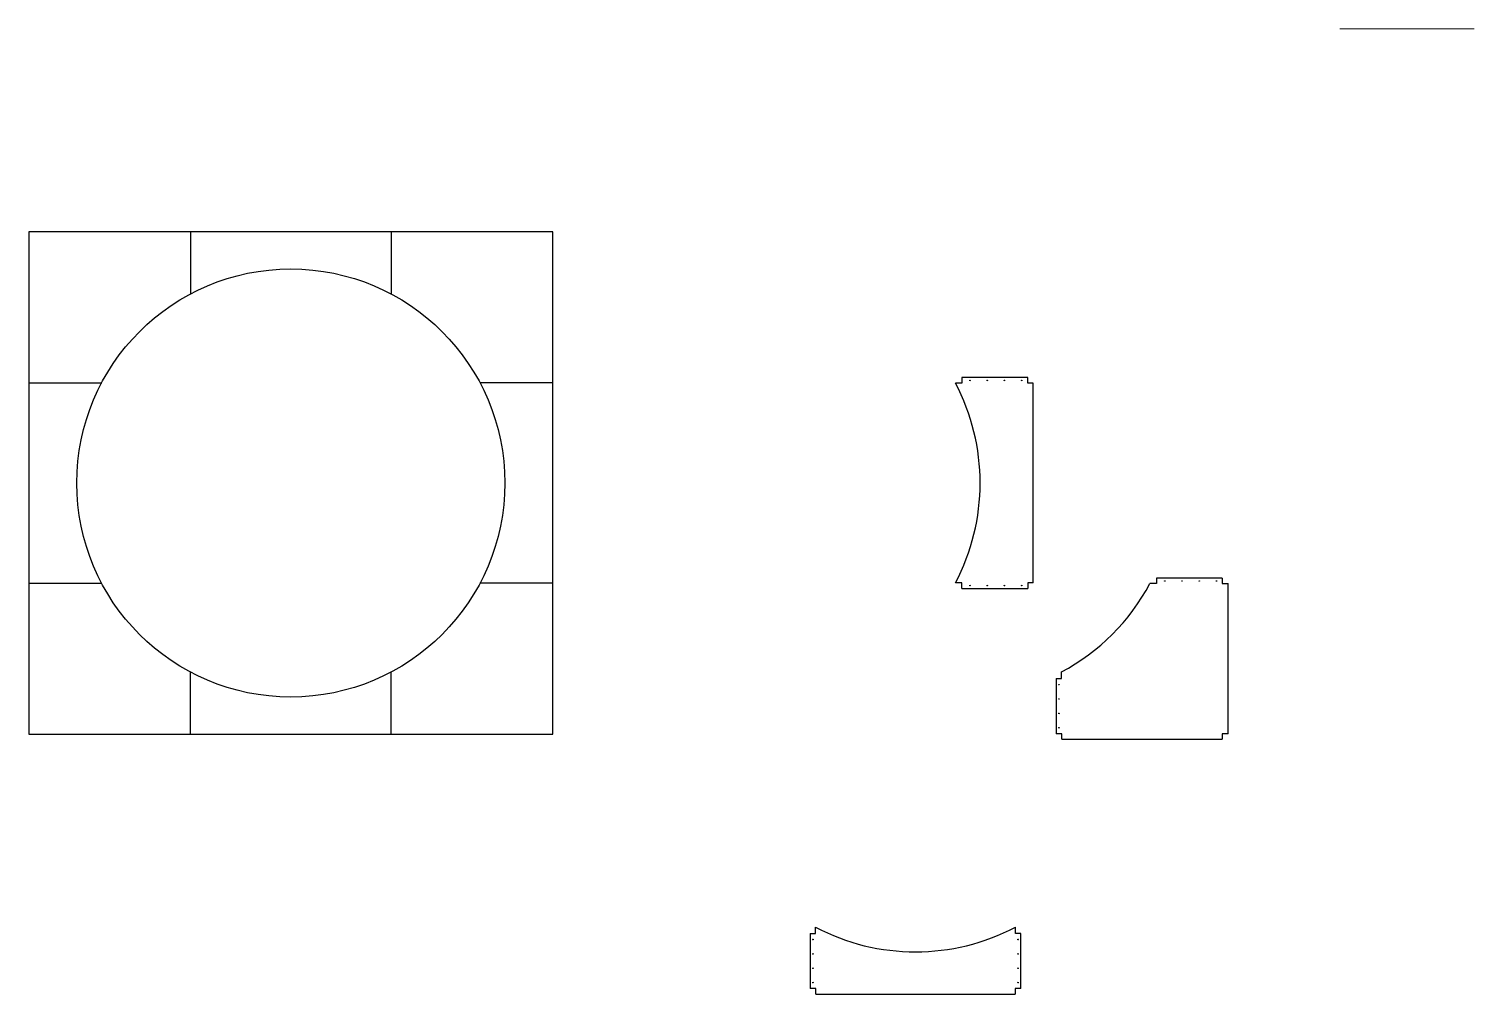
# Model space of a CAD drawing. Header units: millimetres. Extents: x -28127 to -14224, y -2667 to 12466.
# Drawn here: x -26408 to -16348, y -2667 to 4052 of the extents above; entities that cross this region are included whole.
import ezdxf

# ---------------------------------------------------------------- set-up
doc = ezdxf.new("R2010")
doc.units = ezdxf.units.MM
doc.header["$LTSCALE"] = 10
doc.linetypes.add('SLD-Solid', pattern=[0])

msp = doc.modelspace()

# ---------------------------------------------------------------- linework, layer by layer
at = {"linetype": 'SLD-Solid', "lineweight": 0}
msp.add_line((-16348.3, 4052.5), (-17284, 4052.5), dxfattribs=at)
at = {"color": 0}
for p, q in [((-25282.9, 2639.1), (-25282.9, 2207.5)), ((-23886.9, 2639.1), (-23886.9, 2207.5)), ((-26407.9, 1589.1), (-25901.3, 1589.1)), ((-22761.9, 1589.1), (-23268.5, 1589.1)), ((-26407.9, 193.1), (-25901.3, 193.1)), ((-22761.9, 193.1), (-23268.5, 193.1)), ((-25282.9, -856.9), (-25282.9, -425.3)), ((-23886.9, -856.9), (-23886.9, -425.3))]:
    msp.add_line(p, q, dxfattribs=at)
at = {"color": 1}
for p, q in [((-19455.4, 1625.1), (-19913.9, 1625.1)), ((-19913.9, 1625.1), (-19913.9, 1587.1)), ((-19455.4, 1585.1), (-19455.4, 1625.1)), ((-19913.9, 1587.1), (-19958.9, 1587.1)), ((-19417.4, 1585.1), (-19455.4, 1585.1)), ((-19417.4, 197.1), (-19417.4, 1585.1)), ((-18101.2, 229.1), (-18559.8, 229.1)), ((-18559.8, 229.1), (-18559.8, 191.1)), ((-18101.2, 229.1), (-18101.2, 191.1)), ((-19913.9, 195.1), (-19958.9, 195.1)), ((-19913.9, 157.1), (-19913.9, 195.1)), ((-19913.9, 157.1), (-19455.4, 157.1)), ((-19417.4, 197.1), (-19455.4, 197.1)), ((-19455.4, 197.1), (-19455.4, 157.1)), ((-18559.8, 191.1), (-18604.8, 191.1)), ((-18101.2, 191.1), (-18061.2, 191.1)), ((-18061.2, -854.9), (-18061.2, 191.1)), ((-19258.2, -469.2), (-19258.2, -854.9)), ((-19258.2, -469.2), (-19220.2, -469.2)), ((-19220.2, -469.2), (-19220.2, -424.2)), ((-19218.2, -854.9), (-19258.2, -854.9)), ((-19218.2, -892.9), (-19218.2, -854.9)), ((-19218.2, -892.9), (-18101.2, -892.9)), ((-18061.2, -854.9), (-18101.2, -854.9)), ((-18101.2, -854.9), (-18101.2, -892.9)), ((-20932.7, -2245.5), (-20932.7, -2200.5)), ((-19540.7, -2245.5), (-19540.7, -2200.5)), ((-20970.7, -2245.5), (-20970.7, -2629)), ((-20970.7, -2245.5), (-20932.7, -2245.5)), ((-19502.7, -2245.5), (-19540.7, -2245.5)), ((-19502.7, -2629), (-19502.7, -2245.5)), ((-20930.7, -2629), (-20970.7, -2629)), ((-20930.7, -2667), (-20930.7, -2629)), ((-20930.7, -2667), (-19542.7, -2667)), ((-19502.7, -2629), (-19542.7, -2629)), ((-19542.7, -2629), (-19542.7, -2667))]:
    msp.add_line(p, q, dxfattribs=at)
at = {"color": 2, "true_color": 0xf1eb1f}
msp.add_lwpolyline([(-22761.9, 2639.1), (-26407.9, 2639.1), (-26407.9, -856.9), (-22761.9, -856.9)], close=True, dxfattribs=at)
msp.add_circle((-24584.9, 891.1), 1490, dxfattribs=at)
at = {"color": 1}
for centre in [(-19857.4, 1605.1), (-19737.4, 1605.1), (-19617.4, 1605.1), (-19497.4, 1605.1), (-18501.2, 209.1), (-18381.2, 209.1), (-18261.2, 209.1), (-18141.2, 209.1), (-19857.4, 177.1), (-19737.4, 177.1), (-19617.4, 177.1), (-19497.4, 177.1), (-19238.2, -512.9), (-19238.2, -612.9), (-19238.2, -712.9), (-19238.2, -812.9), (-20950.7, -2287), (-19522.7, -2287), (-20950.7, -2387), (-19522.7, -2387), (-20950.7, -2487), (-19522.7, -2487), (-20950.7, -2587), (-19522.7, -2587)]:
    msp.add_circle(centre, 2, dxfattribs=at)
for centre, start, end in [((-21276.4, 891.1), 332.15287, 27.84713), ((-19920.2, 891.1), 298.02123, 331.97877), ((-20236.7, -883), 242.15287, 297.84713)]:
    msp.add_arc(centre, 1490, start, end, dxfattribs=at)

doc.saveas('drawing.dxf')
